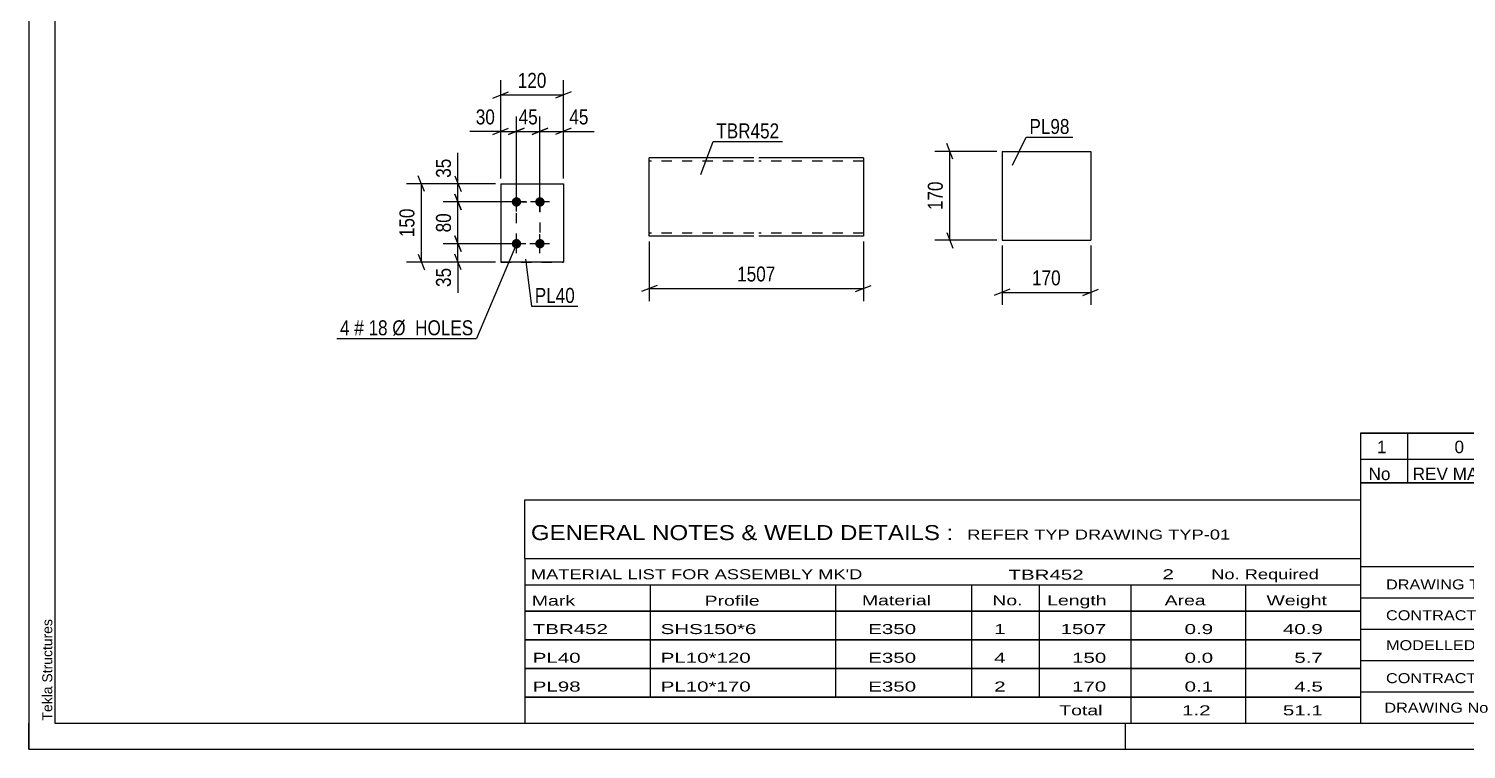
# Model space of a CAD drawing. Header units: millimetres. Extents: x 0 to 420, y 0 to 297.
# Drawn here: x 0 to 275.2, y 0 to 138 of the extents above; entities that cross this region are included whole.
import ezdxf

# ---------------------------------------------------------------- set-up
doc = ezdxf.new("R2010")
doc.units = ezdxf.units.MM
doc.linetypes.add('DXK_LINE_DOT2', pattern=[3.9198, 1.9599, -1.9599])
doc.styles.add('Arial', font='ARIAL.TTF', dxfattribs={"height": 0.2})
doc.styles.add('Arial Narrow', font='ARIALN.TTF', dxfattribs={"height": 0.2})

# ---------------------------------------------------------------- blocks, each defined once
blk = doc.blocks.new('Unknown-580872348-1163')
at = {"color": 5, "linetype": 'Continuous'}
for p, q in [((0, 297), (0, 0)), ((5, 292), (5, 5)), ((0, 0), (0, 5)), ((5, 5), (415, 5)), ((210, 0), (210, 5)), ((0, 0), (420, 0))]:
    blk.add_line(p, q, dxfattribs=at)
at = {"color": 174, "linetype": 'Continuous', "style": 'Arial'}
blk.add_text('Tekla Structures', height=1.9102, rotation=90, dxfattribs=at).set_placement((4.5, 5.5))
blk = doc.blocks.new('Part-580872348-2130 - 2123')
at = {"color": 2, "linetype": 'Continuous'}
for p, q in [((90.39, 108.31), (102.39, 108.31)), ((90.39, 108.31), (90.39, 93.31)), ((102.39, 108.31), (102.39, 108.31)), ((102.39, 108.31), (102.39, 93.31)), ((102.39, 93.31), (90.39, 93.31)), ((90.39, 93.31), (90.39, 93.31))]:
    blk.add_line(p, q, dxfattribs=at)
at = {"color": 7, "linetype": 'DXK_LINE_DOT2'}
for p, q in [((90.39, 108.31), (102.39, 108.31)), ((102.39, 108.31), (102.39, 108.31)), ((90.39, 93.31), (102.39, 93.31))]:
    blk.add_line(p, q, dxfattribs=at)
blk = doc.blocks.new('Bolt-580872348-2163 - 2123')
at = {"linetype": 'Continuous'}
for points in [[(93.39, 105.71), (93.57, 105.69), (93.75, 105.64), (93.91, 105.54), (94.05, 105.42), (94.16, 105.26), (94.24, 105.09), (94.28, 104.91), (94.28, 104.72), (94.24, 104.54), (94.16, 104.36), (94.05, 104.21), (93.91, 104.09), (93.75, 103.99), (93.57, 103.93), (93.39, 103.91), (93.2, 103.93), (93.02, 103.99), (92.86, 104.09), (92.72, 104.21), (92.61, 104.36), (92.53, 104.54), (92.49, 104.72), (92.49, 104.91), (92.53, 105.09), (92.61, 105.26), (92.72, 105.42), (92.86, 105.54), (93.02, 105.64), (93.2, 105.69)], [(97.89, 105.71), (98.07, 105.69), (98.25, 105.64), (98.41, 105.54), (98.55, 105.42), (98.66, 105.26), (98.74, 105.09), (98.78, 104.91), (98.78, 104.72), (98.74, 104.54), (98.66, 104.36), (98.55, 104.21), (98.41, 104.09), (98.25, 103.99), (98.07, 103.93), (97.89, 103.91), (97.7, 103.93), (97.52, 103.99), (97.36, 104.09), (97.22, 104.21), (97.11, 104.36), (97.03, 104.54), (96.99, 104.72), (96.99, 104.91), (97.03, 105.09), (97.11, 105.26), (97.22, 105.42), (97.36, 105.54), (97.52, 105.64), (97.7, 105.69)], [(93.39, 97.71), (93.57, 97.69), (93.75, 97.64), (93.91, 97.54), (94.05, 97.42), (94.16, 97.26), (94.24, 97.09), (94.28, 96.91), (94.28, 96.72), (94.24, 96.54), (94.16, 96.36), (94.05, 96.21), (93.91, 96.09), (93.75, 95.99), (93.57, 95.93), (93.39, 95.91), (93.2, 95.93), (93.02, 95.99), (92.86, 96.09), (92.72, 96.21), (92.61, 96.36), (92.53, 96.54), (92.49, 96.72), (92.49, 96.91), (92.53, 97.09), (92.61, 97.26), (92.72, 97.42), (92.86, 97.54), (93.02, 97.64), (93.2, 97.69)], [(97.89, 97.71), (98.07, 97.69), (98.25, 97.64), (98.41, 97.54), (98.55, 97.42), (98.66, 97.26), (98.74, 97.09), (98.78, 96.91), (98.78, 96.72), (98.74, 96.54), (98.66, 96.36), (98.55, 96.21), (98.41, 96.09), (98.25, 95.99), (98.07, 95.93), (97.89, 95.91), (97.7, 95.93), (97.52, 95.99), (97.36, 96.09), (97.22, 96.21), (97.11, 96.36), (97.03, 96.54), (96.99, 96.72), (96.99, 96.91), (97.03, 97.09), (97.11, 97.26), (97.22, 97.42), (97.36, 97.54), (97.52, 97.64), (97.7, 97.69)]]:
    blk.add_hatch(color=1, dxfattribs=at).paths.add_polyline_path(points)
at = {"color": 1, "linetype": 'Continuous'}
for p, q in [((95.19, 104.81), (91.59, 104.81)), ((93.39, 103.01), (93.39, 106.61)), ((99.69, 104.81), (96.09, 104.81)), ((97.89, 103.01), (97.89, 106.61)), ((95.19, 96.81), (91.59, 96.81)), ((93.39, 95.01), (93.39, 98.61)), ((99.69, 96.81), (96.09, 96.81)), ((97.89, 95.01), (97.89, 98.61))]:
    blk.add_line(p, q, dxfattribs=at)
blk = doc.blocks.new('Part-580872348-2294 - 2288')
at = {"color": 2, "linetype": 'Continuous'}
for p, q in [((186.36, 114.49), (186.36, 97.49)), ((186.36, 114.49), (203.36, 114.49)), ((203.36, 114.49), (203.36, 97.49)), ((186.36, 97.49), (203.36, 97.49))]:
    blk.add_line(p, q, dxfattribs=at)
blk = doc.blocks.new('Part-580872348-2320 - 2313')
at = {"color": 2, "linetype": 'Continuous'}
for p, q in [((138.81, 113.23), (118.81, 113.23)), ((118.81, 98.32), (118.81, 113.23)), ((159.81, 113.23), (139.81, 113.23)), ((159.81, 113.23), (159.81, 113.14)), ((159.81, 113.14), (159.81, 112.03)), ((159.81, 112.03), (159.81, 98.23)), ((118.81, 98.23), (118.81, 98.32)), ((138.81, 98.23), (118.81, 98.23)), ((159.81, 98.23), (139.81, 98.23))]:
    blk.add_line(p, q, dxfattribs=at)
at = {"color": 7, "linetype": 'DXK_LINE_DOT2'}
for p, q in [((159.81, 112.88), (159.81, 112.03)), ((138.81, 112.63), (118.81, 112.63)), ((159.81, 112.63), (139.81, 112.63)), ((118.81, 98.83), (118.81, 98.88)), ((138.81, 98.83), (118.81, 98.83)), ((118.81, 98.23), (118.81, 98.23)), ((159.81, 98.83), (139.81, 98.83)), ((159.81, 98.88), (159.81, 98.97)), ((159.81, 98.83), (159.81, 98.88)), ((159.81, 98.83), (159.81, 98.88))]:
    blk.add_line(p, q, dxfattribs=at)
blk = doc.blocks.new('Rectangle-580872348-2273 - 2123')
at = {"color": 1, "linetype": 'DXK_LINE_DOT2'}
blk.add_lwpolyline([(93.39, 104.81), (97.89, 104.81), (97.89, 96.81), (93.39, 96.81), (93.39, 104.81)], close=True, dxfattribs=at)
blk = doc.blocks.new('StraightDimension-580872348-2166 - 2123')
at = {"color": 7, "linetype": 'Continuous'}
for p, q in [((90.39, 109.31), (90.39, 128.16)), ((102.39, 109.31), (102.39, 128.16)), ((88.89, 124.71), (91.89, 125.91)), ((90.39, 125.31), (102.39, 125.31)), ((103.89, 125.91), (100.89, 124.71))]:
    blk.add_line(p, q, dxfattribs=at)
at = {"color": 0}
blk.add_wipeout([(99.73, 126.06), (99.73, 130.26), (93.04, 130.26), (93.04, 126.06)], dxfattribs=at)
at = {"color": 3, "style": 'Arial Narrow'}
blk.add_text('120', height=2.863, dxfattribs=at).set_placement((93.64, 126.66))
blk = doc.blocks.new('StraightDimension-580872348-2183 - 2123')
at = {"color": 7, "linetype": 'Continuous'}
for p, q in [((93.39, 105.81), (93.39, 121.16)), ((97.89, 105.81), (97.89, 121.16)), ((91.89, 117.71), (94.89, 118.91)), ((99.39, 118.91), (96.39, 117.71)), ((93.39, 118.31), (97.89, 118.31))]:
    blk.add_line(p, q, dxfattribs=at)
at = {"color": 0}
blk.add_wipeout([(98.06, 119.06), (98.06, 123.26), (93.21, 123.26), (93.21, 119.06)], dxfattribs=at)
at = {"color": 3, "style": 'Arial Narrow'}
blk.add_text('45', height=2.863, dxfattribs=at).set_placement((93.81, 119.66))
blk = doc.blocks.new('StraightDimension-580872348-2193 - 2123')
at = {"color": 7, "linetype": 'Continuous'}
for p, q in [((90.39, 109.31), (90.39, 121.16)), ((93.39, 105.81), (93.39, 121.16)), ((88.89, 117.71), (91.89, 118.91)), ((94.89, 118.91), (91.89, 117.71)), ((90.39, 118.31), (93.39, 118.31))]:
    blk.add_line(p, q, dxfattribs=at)
at = {"color": 0}
blk.add_wipeout([(89.86, 119.06), (89.86, 123.26), (85, 123.26), (85, 119.06)], dxfattribs=at)
at = {"color": 7, "linetype": 'Continuous'}
blk.add_line((90.39, 118.31), (84.48, 118.31), dxfattribs=at)
blk.add_line((90.39, 118.31), (84.48, 118.31), dxfattribs=at)
at = {"color": 3, "style": 'Arial Narrow'}
blk.add_text('30', height=2.863, dxfattribs=at).set_placement((85.6, 119.66))
blk = doc.blocks.new('StraightDimension-580872348-2206 - 2123')
at = {"color": 7, "linetype": 'Continuous'}
for p, q in [((97.89, 105.81), (97.89, 121.16)), ((102.39, 109.31), (102.39, 121.16)), ((96.39, 117.71), (99.39, 118.91)), ((103.89, 118.91), (100.89, 117.71)), ((97.89, 118.31), (102.39, 118.31))]:
    blk.add_line(p, q, dxfattribs=at)
at = {"color": 0}
blk.add_wipeout([(107.77, 119.06), (107.77, 123.26), (102.91, 123.26), (102.91, 119.06)], dxfattribs=at)
at = {"color": 7, "linetype": 'Continuous'}
blk.add_line((102.39, 118.31), (108.29, 118.31), dxfattribs=at)
blk.add_line((102.39, 118.31), (108.29, 118.31), dxfattribs=at)
at = {"color": 3, "style": 'Arial Narrow'}
blk.add_text('45', height=2.863, dxfattribs=at).set_placement((103.51, 119.66))
blk = doc.blocks.new('StraightDimension-580872348-2220 - 2123')
at = {"color": 7, "linetype": 'Continuous'}
for p, q in [((89.39, 108.31), (72.34, 108.31)), ((75.79, 106.81), (74.59, 109.81)), ((75.19, 93.31), (75.19, 108.31)), ((74.59, 94.81), (75.79, 91.81)), ((89.39, 93.31), (72.34, 93.31))]:
    blk.add_line(p, q, dxfattribs=at)
at = {"color": 0}
blk.add_wipeout([(74.44, 104.16), (70.24, 104.16), (70.24, 97.47), (74.44, 97.47)], dxfattribs=at)
at = {"color": 3, "style": 'Arial Narrow'}
blk.add_text('150', height=2.863, rotation=90.0002, dxfattribs=at).set_placement((73.84, 98.07))
blk = doc.blocks.new('StraightDimension-580872348-2237 - 2123')
at = {"color": 7, "linetype": 'Continuous'}
for p, q in [((92.39, 96.81), (79.34, 96.81)), ((81.59, 98.31), (82.79, 95.31)), ((82.19, 93.31), (82.19, 96.81)), ((82.79, 91.81), (81.59, 94.81)), ((89.39, 93.31), (79.34, 93.31))]:
    blk.add_line(p, q, dxfattribs=at)
at = {"color": 0}
blk.add_wipeout([(81.44, 92.79), (77.24, 92.79), (77.24, 87.93), (81.44, 87.93)], dxfattribs=at)
at = {"color": 7, "linetype": 'Continuous'}
blk.add_line((82.19, 93.31), (82.19, 87.41), dxfattribs=at)
blk.add_line((82.19, 93.31), (82.19, 87.41), dxfattribs=at)
at = {"color": 3, "style": 'Arial Narrow'}
blk.add_text('35', height=2.863, rotation=90.0002, dxfattribs=at).set_placement((80.84, 88.53))
blk = doc.blocks.new('StraightDimension-580872348-2250 - 2123')
at = {"color": 7, "linetype": 'Continuous'}
for p, q in [((89.39, 108.31), (79.34, 108.31)), ((81.59, 109.81), (82.79, 106.81)), ((82.19, 104.81), (82.19, 108.31)), ((92.39, 104.81), (79.34, 104.81)), ((82.79, 103.31), (81.59, 106.31))]:
    blk.add_line(p, q, dxfattribs=at)
at = {"color": 0}
blk.add_wipeout([(81.44, 113.69), (77.24, 113.69), (77.24, 108.84), (81.44, 108.84)], dxfattribs=at)
at = {"color": 7, "linetype": 'Continuous'}
blk.add_line((82.19, 108.31), (82.19, 114.22), dxfattribs=at)
blk.add_line((82.19, 108.31), (82.19, 114.22), dxfattribs=at)
at = {"color": 3, "style": 'Arial Narrow'}
blk.add_text('35', height=2.863, rotation=90.0002, dxfattribs=at).set_placement((80.84, 109.44))
blk = doc.blocks.new('StraightDimension-580872348-2263 - 2123')
at = {"color": 7, "linetype": 'Continuous'}
for p, q in [((92.39, 104.81), (79.34, 104.81)), ((81.59, 106.31), (82.79, 103.31)), ((82.19, 96.81), (82.19, 104.81)), ((92.39, 96.81), (79.34, 96.81)), ((82.79, 95.31), (81.59, 98.31))]:
    blk.add_line(p, q, dxfattribs=at)
at = {"color": 0}
blk.add_wipeout([(81.44, 103.24), (77.24, 103.24), (77.24, 98.39), (81.44, 98.39)], dxfattribs=at)
at = {"color": 3, "style": 'Arial Narrow'}
blk.add_text('80', height=2.863, rotation=90.0002, dxfattribs=at).set_placement((80.84, 98.99))
blk = doc.blocks.new('StraightDimension-580872348-2305 - 2288')
at = {"color": 7, "linetype": 'Continuous'}
for p, q in [((186.36, 96.49), (186.36, 85.09)), ((203.36, 96.49), (203.36, 85.09)), ((187.86, 88.09), (184.86, 86.89)), ((201.86, 86.89), (204.86, 88.09)), ((186.36, 87.49), (203.36, 87.49))]:
    blk.add_line(p, q, dxfattribs=at)
at = {"color": 0}
blk.add_wipeout([(198.2, 88.24), (198.2, 92.44), (191.51, 92.44), (191.51, 88.24)], dxfattribs=at)
at = {"color": 3, "style": 'Arial Narrow'}
blk.add_text('170', height=2.863, dxfattribs=at).set_placement((192.11, 88.84))
blk = doc.blocks.new('StraightDimension-580872348-2296 - 2288')
at = {"color": 7, "linetype": 'Continuous'}
for p, q in [((176.96, 112.99), (175.76, 115.99)), ((185.36, 114.49), (173.51, 114.49)), ((176.36, 97.49), (176.36, 114.49)), ((185.36, 97.49), (173.51, 97.49)), ((175.76, 98.99), (176.96, 95.99))]:
    blk.add_line(p, q, dxfattribs=at)
at = {"color": 0}
blk.add_wipeout([(175.61, 109.33), (171.41, 109.33), (171.41, 102.65), (175.61, 102.65)], dxfattribs=at)
at = {"color": 3, "style": 'Arial Narrow'}
blk.add_text('170', height=2.863, rotation=90.0002, dxfattribs=at).set_placement((175.01, 103.25))
blk = doc.blocks.new('StraightDimension-580872348-2325 - 2313')
at = {"color": 7, "linetype": 'Continuous'}
for p, q in [((118.81, 97.23), (118.81, 85.83)), ((159.81, 97.23), (159.81, 85.83)), ((120.31, 88.83), (117.31, 87.63)), ((118.81, 88.23), (159.81, 88.23)), ((158.31, 87.63), (161.31, 88.83))]:
    blk.add_line(p, q, dxfattribs=at)
at = {"color": 0}
blk.add_wipeout([(143.57, 88.98), (143.57, 93.18), (135.05, 93.18), (135.05, 88.98)], dxfattribs=at)
at = {"color": 3, "style": 'Arial Narrow'}
blk.add_text('1507', height=2.863, dxfattribs=at).set_placement((135.65, 89.58))
blk = doc.blocks.new('Unknown-580872348-3665')
at = {"color": 7, "linetype": 'Continuous'}
for p, q in [((255, 51.05), (255, 5)), ((255, 51.05), (415, 51.05)), ((415, 51), (415, 5)), ((255, 35), (415, 35)), ((295.14, 35), (295.14, 5)), ((255, 29), (415, 29)), ((397, 5.05), (397, 29.05)), ((255, 23), (415, 23)), ((339.14, 23), (339.14, 5)), ((255, 17), (415, 17)), ((255, 11), (397, 11)), ((255, 5), (415, 5))]:
    blk.add_line(p, q, dxfattribs=at)
at = {"color": 7, "style": 'Arial Narrow'}
for s, height, width, p in [('DRAWING TITLE', 1.9089, 1.425378, (259.88, 30.61)), ('TC-BRACE', 1.909, 1.425378, (296.81, 30.59)), ('CONTRACT', 1.909, 1.425378, (259.88, 24.71)), ('TERMINAL BUILDING', 1.9089, 1.425378, (297.06, 25.07)), ('MODELLED BY', 1.9089, 1.425378, (259.88, 18.98)), ('GSK', 1.909, 1.425378, (296.88, 19.04)), ('ISSUED', 1.909, 1.425378, (339.94, 18.64)), ('17.03.2026', 1.909, 1.425378, (356.69, 18.52)), ('CONTRACT NO', 1.9089, 1.425378, (259.88, 12.66)), ('AN-C-1376', 1.909, 1.425378, (297.23, 12.78)), ('SCALE', 1.909, 1.425378, (339.94, 12.65)), ('A1', 6.204, 1.25, (401.24, 7.2)), ('DRAWING No', 1.909, 1.425378, (259.56, 7)), ('[TBR.452]', 1.909, 1.425378, (297.46, 6.99)), ('1', 3.34, 1.5, (376.91, 5.68)), ('REVISION No.', 1.9089, 1.425378, (339.94, 5.77))]:
    blk.add_text(s, height=height, dxfattribs=dict(at, width=width)).set_placement(p)
at = {"color": 7, "linetype": 'Continuous', "style": 'Arial Narrow'}
for s, height, width, p in [('PH #', 2.1, 1.42538, (402.4, 24.55)), ('101', 2.1, 1.42538, (403.41, 18.55)), ('NTS', 1.909, 1.425378, (357, 13.05))]:
    blk.add_text(s, height=height, dxfattribs=dict(at, width=width)).set_placement(p)
blk = doc.blocks.new('Unknown-580872348-3666')
at = {"color": 7, "linetype": 'Continuous'}
for p, q in [((255, 60.55), (415, 60.55)), ((415, 60.55), (255, 60.55)), ((255, 60.55), (255, 55.55)), ((264, 60.55), (264, 55.55)), ((288, 60.55), (288, 55.55)), ((385, 60.55), (385, 55.55)), ((415, 60.55), (415, 55.55)), ((255, 55.55), (415, 55.55)), ((255, 55.55), (255, 51.05)), ((255, 55.55), (415, 55.55)), ((264, 55.55), (264, 51.05)), ((288, 55.55), (288, 51.05)), ((385, 55.55), (385, 51.05)), ((415, 55.55), (415, 51.05)), ((415, 51.05), (255, 51.05))]:
    blk.add_line(p, q, dxfattribs=at)
at = {"color": 7, "linetype": 'Continuous', "style": 'Arial Narrow'}
for s, height, width, p in [('1', 2.39, 1.196471, (258.16, 56.7)), ('0', 2.39, 1.196471, (273, 56.7)), ('ISSUED FOR CONSTRUCTION', 2.3861, 1.196471, (290, 56.7)), ('17.03.2026', 2.386, 1.196471, (391, 56.7)), ('No', 2.386, 1.2, (256.54, 51.55)), ('REV MARK', 2.386, 1.2, (265, 51.55)), ('REVISION DESCRIPTION', 2.3861, 1.2, (290, 51.55)), ('REV. DATE', 2.386, 1.2, (390.28, 51.55))]:
    blk.add_text(s, height=height, dxfattribs=dict(at, width=width)).set_placement(p)
blk = doc.blocks.new('Unknown-580872348-3667')
at = {"color": 7, "linetype": 'Continuous'}
for p, q in [((95, 47.75), (255, 47.75)), ((95, 36.5), (95, 47.75)), ((255, 47.75), (255, 36.5)), ((95, 36.5), (255, 36.5)), ((95, 36.5), (95, 31.5)), ((255, 36.5), (255, 31.5)), ((95, 31.5), (255, 31.5)), ((95, 31.5), (95, 26.5)), ((119, 31.5), (119, 26.5)), ((154.5, 31.5), (154.5, 26.5)), ((180.5, 31.5), (180.5, 26.5)), ((193.5, 31.5), (193.5, 26.5)), ((211, 31.5), (211, 26.5)), ((233, 31.5), (233, 26.5)), ((255, 31.5), (255, 26.5)), ((95, 26.5), (255, 26.5)), ((95, 26.45), (95, 21.05)), ((95, 26.45), (255, 26.45)), ((119, 26.5), (119, 21)), ((154.5, 26.5), (154.5, 21)), ((180.5, 26.5), (180.5, 21)), ((193.5, 26.5), (193.5, 21)), ((211, 26.5), (211, 21)), ((233, 26.5), (233, 21)), ((255, 26.45), (255, 21.05)), ((95, 21.05), (255, 21.05)), ((95, 20.95), (95, 15.55)), ((95, 20.95), (255, 20.95)), ((119, 21), (119, 15.5)), ((154.5, 21), (154.5, 15.5)), ((180.5, 21), (180.5, 15.5)), ((193.5, 21), (193.5, 15.5)), ((211, 21), (211, 15.5)), ((233, 21), (233, 15.5)), ((255, 20.95), (255, 15.55)), ((95, 15.55), (255, 15.55)), ((95, 15.45), (95, 10.05)), ((95, 15.45), (255, 15.45)), ((119, 15.5), (119, 10)), ((154.5, 15.5), (154.5, 10)), ((180.5, 15.5), (180.5, 10)), ((193.5, 15.5), (193.5, 10)), ((211, 15.5), (211, 10)), ((233, 15.5), (233, 10)), ((255, 15.45), (255, 10.05)), ((95, 10.05), (255, 10.05)), ((95, 10), (255, 10)), ((95, 10), (95, 5)), ((211, 10), (211, 5)), ((233, 10), (233, 5)), ((255, 10), (255, 5)), ((95, 5), (255, 5))]:
    blk.add_line(p, q, dxfattribs=at)
at = {"color": 7, "style": 'Arial Narrow'}
for s, height, width, p in [('GENERAL NOTES & WELD DETAILS :', 2.8633, 1.4, (96.15, 40.06)), ('REFER TYP DRAWING TYP-01', 1.9089, 1.6, (179.7, 40.16)), ("MATERIAL LIST FOR ASSEMBLY MK'D", 1.9089, 1.6, (96.15, 32.56)), ('TBR452', 1.909, 1.794707, (187.59, 32.47)), ('2', 1.91, 1.794707, (217.08, 32.56)), ('No. Required', 1.9089, 1.6, (226.41, 32.56)), ('Mark', 1.909, 1.7, (96.34, 27.5)), ('Profile', 1.909, 1.7, (129.41, 27.5)), ('Material', 1.909, 1.7, (159.54, 27.56)), ('No.', 1.909, 1.7, (184.5, 27.56)), ('Length', 1.909, 1.7, (195, 27.56)), ('Area', 1.909, 1.7, (217.5, 27.56)), ('Weight', 1.909, 1.7, (237, 27.56))]:
    blk.add_text(s, height=height, dxfattribs=dict(at, width=width)).set_placement(p)
at = {"color": 7, "linetype": 'Continuous', "style": 'Arial Narrow'}
for s, height, width, p in [('TBR452', 1.909, 1.794707, (96.5, 22.06)), ('SHS150*6', 1.909, 1.794707, (121, 22.06)), ('E350', 1.909, 1.794707, (160.74, 22.06)), ('1', 1.91, 1.794707, (184.86, 22.06)), ('1507', 1.909, 1.794707, (197.58, 22.06)), ('0.9', 1.909, 1.794707, (221.32, 22.06)), ('40.9', 1.909, 1.794707, (240.14, 22.06)), ('PL40', 1.909, 1.794707, (96.5, 16.56)), ('PL10*120', 1.909, 1.794707, (121, 16.56)), ('E350', 1.909, 1.794707, (160.74, 16.56)), ('4', 1.91, 1.794707, (184.86, 16.56)), ('150', 1.909, 1.794707, (199.77, 16.56)), ('0.0', 1.909, 1.794707, (221.32, 16.56)), ('5.7', 1.909, 1.794707, (242.33, 16.56)), ('PL98', 1.909, 1.794707, (96.5, 11.06)), ('PL10*170', 1.909, 1.794707, (121, 11.06)), ('E350', 1.909, 1.794707, (160.74, 11.06)), ('2', 1.91, 1.794707, (184.86, 11.06)), ('170', 1.909, 1.794707, (199.77, 11.06)), ('0.1', 1.909, 1.794707, (221.32, 11.06)), ('4.5', 1.909, 1.794707, (242.33, 11.06)), ('Total', 1.909, 1.7, (197.33, 6.5)), ('1.2', 1.909, 1.794707, (220.83, 6.5)), ('51.1', 1.909, 1.794707, (240.14, 6.5))]:
    blk.add_text(s, height=height, dxfattribs=dict(at, width=width)).set_placement(p)
blk = doc.blocks.new('Mark-580872348-2126 - 2123')
at = {"color": 0}
blk.add_wipeout([(104.56, 85.48), (104.56, 88.48), (96.89, 88.48), (96.89, 85.48)], dxfattribs=at)
blk.add_wipeout([(104.56, 85.48), (104.56, 88.48), (96.89, 88.48), (96.89, 85.48)], dxfattribs=at)
at = {"color": 30, "linetype": 'Continuous'}
for p, q in [((95.1, 93.84), (96.29, 84.88)), ((96.29, 84.88), (105.16, 84.88))]:
    blk.add_line(p, q, dxfattribs=at)
at = {"color": 3, "style": 'Arial Narrow'}
blk.add_text('PL40', height=2.863, dxfattribs=at).set_placement((96.89, 85.48))
blk = doc.blocks.new('Mark-580872348-2159 - 2123')
at = {"color": 0}
blk.add_wipeout([(61.43, 79.28), (61.43, 82.28), (59.6, 82.28), (59.6, 79.28)], dxfattribs=at)
blk.add_wipeout([(61.43, 79.28), (61.43, 82.28), (59.6, 82.28), (59.6, 79.28)], dxfattribs=at)
blk.add_wipeout([(64.16, 79.28), (64.16, 82.28), (62.33, 82.28), (62.33, 79.28)], dxfattribs=at)
blk.add_wipeout([(64.16, 79.28), (64.16, 82.28), (62.33, 82.28), (62.33, 79.28)], dxfattribs=at)
at = {"color": 3, "style": 'Arial Narrow'}
blk.add_text('4', height=2.86, dxfattribs=at).set_placement((59.6, 79.28))
at = {"color": 0}
blk.add_wipeout([(68.71, 79.28), (68.71, 82.28), (65.06, 82.28), (65.06, 79.28)], dxfattribs=at)
blk.add_wipeout([(68.71, 79.28), (68.71, 82.28), (65.06, 82.28), (65.06, 79.28)], dxfattribs=at)
at = {"color": 3, "style": 'Arial Narrow'}
blk.add_text('#', height=2.86, dxfattribs=at).set_placement((62.33, 79.28))
at = {"color": 0}
blk.add_wipeout([(85.14, 79.28), (85.14, 82.28), (69.61, 82.28), (69.61, 79.28)], dxfattribs=at)
blk.add_wipeout([(85.14, 79.28), (85.14, 82.28), (69.61, 82.28), (69.61, 79.28)], dxfattribs=at)
at = {"color": 7, "linetype": 'Continuous'}
for p in [(93.43, 96.94), (59, 78.68)]:
    blk.add_line(p, (85.74, 78.68), dxfattribs=at)
at = {"color": 3, "style": 'Arial Narrow'}
for s, p in [('18', (65.06, 79.28)), ('Ø  HOLES', (69.61, 79.28))]:
    blk.add_text(s, height=2.863, dxfattribs=at).set_placement(p)
blk = doc.blocks.new('Mark-580872348-2290 - 2288')
at = {"color": 0}
blk.add_wipeout([(199.29, 117.83), (199.29, 120.83), (191.61, 120.83), (191.61, 117.83)], dxfattribs=at)
blk.add_wipeout([(199.29, 117.83), (199.29, 120.83), (191.61, 120.83), (191.61, 117.83)], dxfattribs=at)
at = {"color": 30, "linetype": 'Continuous'}
for p, q in [((188.37, 111.87), (191.01, 117.23)), ((191.01, 117.23), (199.89, 117.23))]:
    blk.add_line(p, q, dxfattribs=at)
at = {"color": 3, "style": 'Arial Narrow'}
blk.add_text('PL98', height=2.863, dxfattribs=at).set_placement((191.61, 117.83))
blk = doc.blocks.new('Mark-580872348-2316 - 2313')
at = {"color": 0}
blk.add_wipeout([(143.71, 116.99), (143.71, 119.99), (131.65, 119.99), (131.65, 116.99)], dxfattribs=at)
blk.add_wipeout([(143.71, 116.99), (143.71, 119.99), (131.65, 119.99), (131.65, 116.99)], dxfattribs=at)
at = {"color": 30, "linetype": 'Continuous'}
for p, q in [((128.69, 110.08), (131.05, 116.39)), ((131.05, 116.39), (144.31, 116.39))]:
    blk.add_line(p, q, dxfattribs=at)
at = {"color": 3, "style": 'Arial Narrow'}
blk.add_text('TBR452', height=2.863, dxfattribs=at).set_placement((131.65, 116.99))

msp = doc.modelspace()

# ---------------------------------------------------------------- block references
for name in ['Unknown-580872348-1163', 'Part-580872348-2320 - 2313', 'Part-580872348-2294 - 2288', 'Part-580872348-2130 - 2123', 'Bolt-580872348-2163 - 2123', 'Rectangle-580872348-2273 - 2123', 'Unknown-580872348-3666', 'Unknown-580872348-3665', 'Unknown-580872348-3667']:
    msp.add_blockref(name, (0, 0))

# ---------------------------------------------------------------- next in the draw order: block references
for name in ['StraightDimension-580872348-2166 - 2123', 'Mark-580872348-2316 - 2313', 'Mark-580872348-2290 - 2288', 'StraightDimension-580872348-2325 - 2313', 'StraightDimension-580872348-2305 - 2288', 'Mark-580872348-2126 - 2123']:
    msp.add_blockref(name, (0, 0))

# ---------------------------------------------------------------- next in the draw order: block references
for name in ['StraightDimension-580872348-2183 - 2123', 'StraightDimension-580872348-2296 - 2288']:
    msp.add_blockref(name, (0, 0))

# ---------------------------------------------------------------- next in the draw order: block references
for name in ['StraightDimension-580872348-2193 - 2123', 'StraightDimension-580872348-2206 - 2123']:
    msp.add_blockref(name, (0, 0))

# ---------------------------------------------------------------- next in the draw order: block references
msp.add_blockref('StraightDimension-580872348-2220 - 2123', (0, 0))

# ---------------------------------------------------------------- next in the draw order: block references
for name in ['StraightDimension-580872348-2250 - 2123', 'StraightDimension-580872348-2237 - 2123']:
    msp.add_blockref(name, (0, 0))

# ---------------------------------------------------------------- next in the draw order: block references
msp.add_blockref('StraightDimension-580872348-2263 - 2123', (0, 0))

# ---------------------------------------------------------------- next in the draw order: block references
msp.add_blockref('Mark-580872348-2159 - 2123', (0, 0))

doc.saveas('drawing.dxf')
